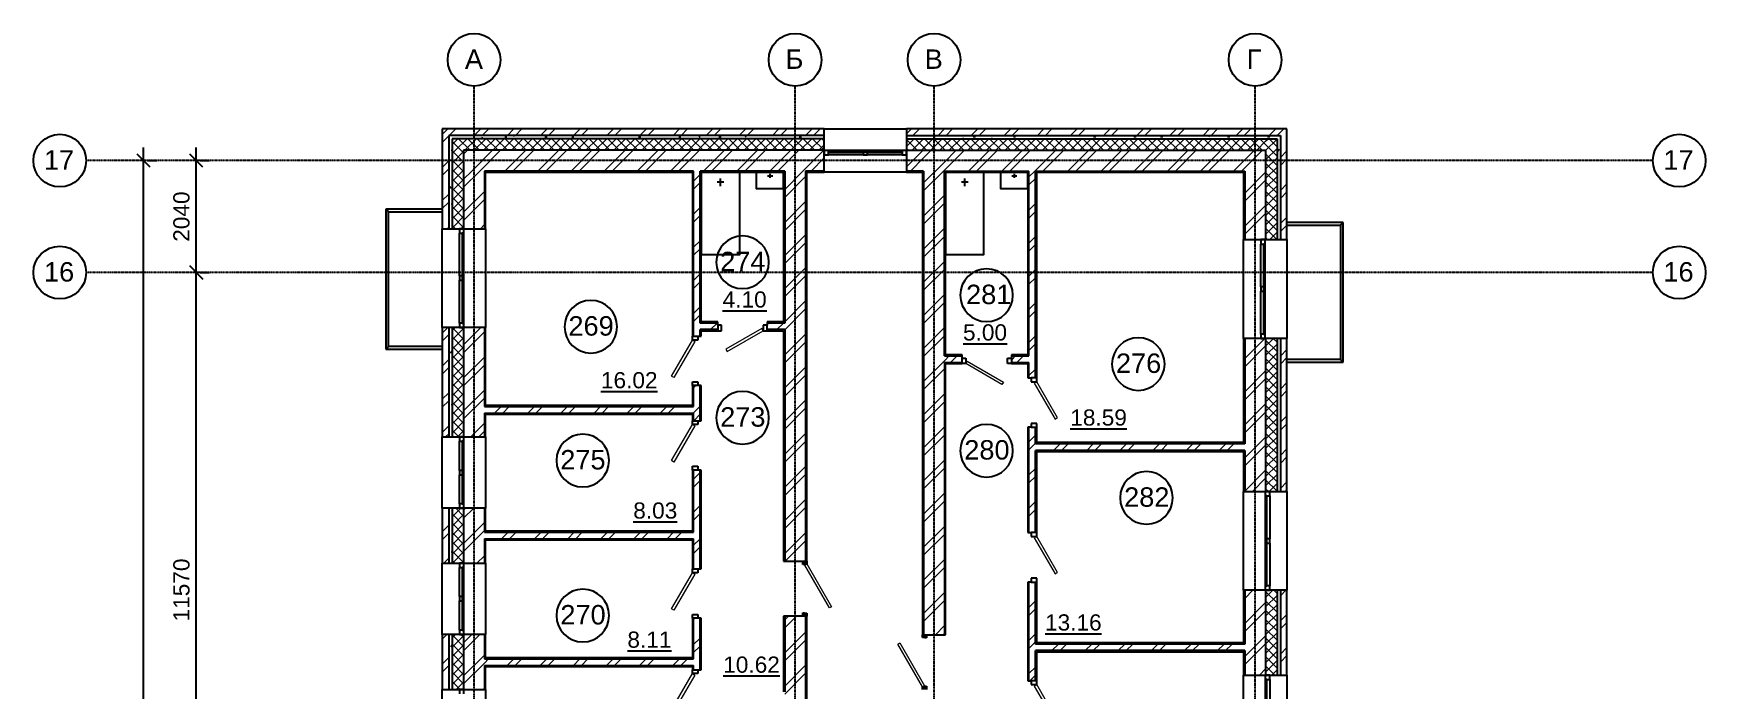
# Model space of a CAD drawing. Header units: millimetres. Extents: x -3463 to 813393, y -106315 to 159215.
# Drawn here: x 265026 to 295487, y 74998 to 86957 of the extents above; entities that cross this region are included whole.
import ezdxf

# ---------------------------------------------------------------- set-up
doc = ezdxf.new("R2010")
doc.units = ezdxf.units.MM
doc.linetypes.add('Линия сетки', pattern=[22.225, 12.7, -3.175, 3.175, -3.175])
doc.layers.add('AXIS_', color=252, linetype='Continuous')
doc.layers.add('PLANS_', color=252, linetype='Continuous')
doc.styles.add('arial', font='arial.ttf')
doc.styles.add('Arial_1', font='arial.ttf', dxfattribs={"height": 295.05988})

# ---------------------------------------------------------------- blocks, each defined once
blk = doc.blocks.new('_Oblique')
at = {"color": 0, "linetype": 'ByBlock', "lineweight": -2}
blk.add_line((-0.5, -0.5), (0.5, 0.5), dxfattribs=at)
blk = doc.blocks.new('A$C3b8b2b00')
at = {"layer": 'AXIS_', "linetype": 'Линия сетки'}
for p, q in [((-5210, -43892), (-5210, 40959)), ((640, -43892), (640, 40959)), ((3170, -43892), (3170, 40959)), ((9020, -43892), (9020, 40959)), ((16266, 39601), (-12276, 39601)), ((16266, 37561), (-12276, 37561))]:
    blk.add_line(p, q, dxfattribs=at)
at = {"layer": 'AXIS_'}
for p, q in [((-11229, -40579), (-11229, 39841)), ((-11158, 39601), (-10989, 39601)), ((-10269, 37321), (-10269, 39841)), ((-10198, 39601), (-10029, 39601)), ((-10269, 25751), (-10269, 37801)), ((-10198, 37561), (-10029, 37561)), ((-10198, 37561), (-10029, 37561))]:
    blk.add_line(p, q, dxfattribs=at)
for centre in [(-5210, 41439), (640, 41439), (3170, 41439), (9020, 41439), (-12756, 39601), (16746, 39601), (-12756, 37561), (16746, 37561)]:
    blk.add_circle(centre, 480, dxfattribs=at)
at = {"layer": 'PLANS_', "linetype": 'Continuous', "lineweight": 9}
for p, q in [((-5790, 40080), (-5689, 40181)), ((-5790, 39934), (-5670, 40054)), ((-5663, 40061), (-5543, 40181)), ((-5610, 39897), (-5506, 40001)), ((-5450, 39791), (-5610, 39951)), ((-5546, 39791), (-5336, 40001)), ((-5280, 39791), (-5490, 40001)), ((-5377, 39791), (-5167, 40001)), ((-5111, 39791), (-5321, 40001)), ((-5207, 39791), (-4997, 40001)), ((-5206, 40061), (-5086, 40181)), ((-4941, 39791), (-5151, 40001)), ((-5061, 40027), (-5076, 40001)), ((-5060, 40061), (-4940, 40181)), ((-5037, 39791), (-4827, 40001)), ((-4771, 39791), (-4981, 40001)), ((-4868, 39791), (-4658, 40001)), ((-4602, 39791), (-4812, 40001)), ((-4698, 39791), (-4488, 40001)), ((-4651, 40033), (-4610, 40033)), ((-4432, 39791), (-4642, 40001)), ((-4602, 40061), (-4482, 40181)), ((-4528, 39791), (-4318, 40001)), ((-4477, 40036), (-4492, 40061)), ((-4262, 39791), (-4472, 40001)), ((-4456, 40061), (-4336, 40181)), ((-4358, 39791), (-4148, 40001)), ((-4092, 39791), (-4302, 40001)), ((-4189, 39791), (-3979, 40001)), ((-3923, 39791), (-4133, 40001)), ((-4019, 39791), (-3809, 40001)), ((-3999, 40061), (-3879, 40181)), ((-3753, 39791), (-3963, 40001)), ((-3919, 40033), (-3879, 40033)), ((-3853, 40061), (-3733, 40181)), ((-3849, 39791), (-3639, 40001)), ((-3583, 39791), (-3793, 40001)), ((-3680, 39791), (-3470, 40001)), ((-3414, 39791), (-3624, 40001)), ((-3510, 39791), (-3300, 40001)), ((-3244, 39791), (-3454, 40001)), ((-3431, 40033), (-3391, 40033)), ((-3395, 40061), (-3275, 40181)), ((-3340, 39791), (-3130, 40001)), ((-3074, 39791), (-3284, 40001)), ((-3249, 40061), (-3129, 40181)), ((-3171, 39791), (-2961, 40001)), ((-2904, 39791), (-3114, 40001)), ((-3001, 39791), (-2791, 40001)), ((-2735, 39791), (-2945, 40001)), ((-2831, 39791), (-2621, 40001)), ((-2792, 40061), (-2672, 40181)), ((-2565, 39791), (-2775, 40001)), ((-2661, 39791), (-2451, 40001)), ((-2646, 40061), (-2526, 40181)), ((-2395, 39791), (-2605, 40001)), ((-2492, 39791), (-2282, 40001)), ((-2226, 39791), (-2436, 40001)), ((-2322, 39791), (-2112, 40001)), ((-2056, 39791), (-2266, 40001)), ((-2212, 40033), (-2172, 40033)), ((-2188, 40061), (-2068, 40181)), ((-2152, 39791), (-1942, 40001)), ((-1886, 39791), (-2096, 40001)), ((-2042, 40061), (-1922, 40181)), ((-1983, 39791), (-1773, 40001)), ((-1717, 39791), (-1927, 40001)), ((-1813, 39791), (-1603, 40001)), ((-1547, 39791), (-1757, 40001)), ((-1643, 39791), (-1433, 40001)), ((-1377, 39791), (-1587, 40001)), ((-1585, 40061), (-1465, 40181)), ((-1481, 40033), (-1440, 40033)), ((-1473, 39791), (-1263, 40001)), ((-1439, 40061), (-1319, 40181)), ((-1207, 39791), (-1417, 40001)), ((-1304, 39791), (-1094, 40001)), ((-1038, 39791), (-1248, 40001)), ((-1134, 39791), (-924, 40001)), ((-1090, 40020), (-1110, 40055)), ((-868, 39791), (-1078, 40001)), ((-982, 40061), (-862, 40181)), ((-964, 39791), (-754, 40001)), ((-698, 39791), (-908, 40001)), ((-835, 40061), (-715, 40181)), ((-795, 39791), (-585, 40001)), ((-749, 40033), (-709, 40033)), ((-529, 39791), (-739, 40001)), ((-625, 39791), (-415, 40001)), ((-359, 39791), (-569, 40001)), ((-455, 39791), (-245, 40001)), ((-189, 39791), (-399, 40001)), ((-378, 40061), (-258, 40181)), ((-286, 39791), (-76, 40001)), ((-255, 40061), (-272, 40031)), ((-232, 40061), (-112, 40181)), ((-19, 39791), (-229, 40001)), ((-116, 39791), (94, 40001)), ((150, 39791), (-60, 40001)), ((54, 39791), (264, 40001)), ((320, 39791), (110, 40001)), ((224, 39791), (434, 40001)), ((225, 40061), (345, 40181)), ((490, 39791), (280, 40001)), ((372, 40061), (492, 40181)), ((393, 39791), (603, 40001)), ((659, 39791), (449, 40001)), ((563, 39791), (773, 40001)), ((829, 39791), (619, 40001)), ((714, 40033), (754, 40033)), ((733, 39791), (943, 40001)), ((999, 39791), (789, 40001)), ((829, 40061), (949, 40181)), ((902, 39791), (1112, 40001)), ((1168, 39791), (958, 40001)), ((975, 40061), (1095, 40181)), ((1170, 39959), (1128, 40001)), ((2670, 40091), (2759, 40181)), ((2670, 39861), (2809, 40001)), ((2865, 39791), (2670, 39986)), ((2769, 39791), (2979, 40001)), ((2786, 40061), (2906, 40181)), ((3035, 39791), (2825, 40001)), ((2939, 39791), (3149, 40001)), ((3205, 39791), (2995, 40001)), ((3109, 39791), (3319, 40001)), ((3152, 40033), (3192, 40033)), ((3360, 39805), (3165, 40001)), ((3243, 40061), (3363, 40181)), ((3360, 39975), (3334, 40001)), ((3360, 39873), (3488, 40001)), ((3544, 39791), (3360, 39975)), ((3389, 40061), (3509, 40181)), ((3448, 39791), (3658, 40001)), ((3714, 39791), (3504, 40001)), ((3618, 39791), (3828, 40001)), ((3884, 39791), (3674, 40001)), ((3708, 40001), (3699, 40016)), ((3787, 39791), (3997, 40001)), ((4053, 39791), (3843, 40001)), ((3846, 40061), (3966, 40181)), ((3884, 40033), (3924, 40033)), ((3957, 39791), (4167, 40001)), ((3993, 40061), (4113, 40181)), ((4223, 39791), (4013, 40001)), ((4127, 39791), (4337, 40001)), ((4393, 39791), (4183, 40001)), ((4224, 40016), (4215, 40001)), ((4297, 39791), (4507, 40001)), ((4563, 39791), (4353, 40001)), ((4450, 40061), (4570, 40181)), ((4466, 39791), (4676, 40001)), ((4732, 39791), (4522, 40001)), ((4596, 40061), (4716, 40181)), ((4615, 40033), (4656, 40033)), ((4636, 39791), (4846, 40001)), ((4902, 39791), (4692, 40001)), ((4806, 39791), (5016, 40001)), ((5072, 39791), (4862, 40001)), ((4975, 39791), (5185, 40001)), ((5241, 39791), (5031, 40001)), ((5053, 40061), (5173, 40181)), ((5145, 39791), (5355, 40001)), ((5199, 40061), (5319, 40181)), ((5411, 39791), (5201, 40001)), ((5315, 39791), (5525, 40001)), ((5581, 39791), (5371, 40001)), ((5484, 39791), (5694, 40001)), ((5750, 39791), (5540, 40001)), ((5654, 39791), (5864, 40001)), ((5657, 40061), (5777, 40181)), ((5920, 39791), (5710, 40001)), ((5803, 40061), (5923, 40181)), ((5824, 39791), (6034, 40001)), ((6090, 39791), (5880, 40001)), ((5994, 39791), (6204, 40001)), ((6260, 39791), (6050, 40001)), ((6078, 40033), (6119, 40033)), ((6163, 39791), (6373, 40001)), ((6429, 39791), (6219, 40001)), ((6260, 40061), (6380, 40181)), ((6333, 39791), (6543, 40001)), ((6599, 39791), (6389, 40001)), ((6406, 40061), (6526, 40181)), ((6503, 39791), (6713, 40001)), ((6769, 39791), (6559, 40001)), ((6672, 39791), (6882, 40001)), ((6938, 39791), (6728, 40001)), ((6810, 40033), (6850, 40033)), ((6842, 39791), (7052, 40001)), ((6864, 40061), (6984, 40181)), ((7108, 39791), (6898, 40001)), ((7010, 40061), (7130, 40181)), ((7012, 39791), (7222, 40001)), ((7278, 39791), (7068, 40001)), ((7182, 39791), (7392, 40001)), ((7448, 39791), (7238, 40001)), ((7298, 40033), (7338, 40033)), ((7351, 39791), (7561, 40001)), ((7617, 39791), (7407, 40001)), ((7467, 40061), (7587, 40181)), ((7521, 39791), (7731, 40001)), ((7787, 39791), (7577, 40001)), ((7613, 40061), (7733, 40181)), ((7691, 39791), (7901, 40001)), ((7957, 39791), (7747, 40001)), ((7860, 39791), (8070, 40001)), ((8126, 39791), (7916, 40001)), ((8030, 39791), (8240, 40001)), ((8071, 40061), (8191, 40181)), ((8296, 39791), (8086, 40001)), ((8195, 40032), (8178, 40061)), ((8200, 39791), (8410, 40001)), ((8217, 40061), (8337, 40181)), ((8466, 39791), (8256, 40001)), ((8369, 39791), (8579, 40001)), ((8635, 39791), (8425, 40001)), ((8473, 40061), (8469, 40053)), ((8517, 40033), (8557, 40033)), ((8539, 39791), (8749, 40001)), ((8805, 39791), (8595, 40001)), ((8674, 40061), (8794, 40181)), ((8709, 39791), (8919, 40001)), ((8975, 39791), (8765, 40001)), ((8820, 40061), (8940, 40181)), ((8879, 39791), (9089, 40001)), ((9145, 39791), (8935, 40001)), ((9033, 40055), (9013, 40020)), ((9048, 39791), (9210, 39953)), ((9210, 39895), (9104, 40001)), ((9210, 39953), (9258, 40001)), ((9210, 39783), (9420, 39993)), ((9248, 40033), (9288, 40033)), ((9420, 39855), (9274, 40001)), ((9278, 40061), (9398, 40181)), ((9424, 40061), (9480, 40117)), ((9480, 40117), (9544, 40181)), ((-5626, 39789), (-5610, 39789)), ((-5610, 39727), (-5546, 39791)), ((-5400, 39571), (-5610, 39781)), ((-5610, 39558), (-5400, 39768)), ((-5400, 39401), (-5610, 39611)), ((-5400, 39741), (-5450, 39791)), ((-5400, 39720), (-5330, 39791)), ((-5252, 39411), (-4872, 39791)), ((-5106, 39411), (-4726, 39791)), ((-4649, 39411), (-4269, 39791)), ((-4503, 39411), (-4123, 39791)), ((-4045, 39411), (-3665, 39791)), ((-3899, 39411), (-3519, 39791)), ((-3442, 39411), (-3062, 39791)), ((-3296, 39411), (-2916, 39791)), ((-2838, 39411), (-2458, 39791)), ((-2692, 39411), (-2312, 39791)), ((-2235, 39411), (-1855, 39791)), ((-2089, 39411), (-1709, 39791)), ((-1632, 39411), (-1252, 39791)), ((-1485, 39411), (-1105, 39791)), ((-1028, 39411), (-648, 39791)), ((-882, 39411), (-502, 39791)), ((-425, 39411), (-45, 39791)), ((-278, 39411), (102, 39791)), ((179, 39411), (559, 39791)), ((325, 39411), (705, 39791)), ((782, 39411), (1162, 39791)), ((929, 39411), (1170, 39652)), ((1072, 39791), (1170, 39889)), ((2696, 39791), (2670, 39817)), ((2670, 39488), (2973, 39791)), ((2739, 39411), (2980, 39652)), ((2980, 39652), (3119, 39791)), ((3278, 39791), (3360, 39873)), ((3375, 39791), (3360, 39805)), ((3360, 39575), (3576, 39791)), ((3360, 39428), (3723, 39791)), ((3800, 39411), (4180, 39791)), ((3946, 39411), (4326, 39791)), ((4403, 39411), (4783, 39791)), ((4549, 39411), (4929, 39791)), ((5007, 39411), (5387, 39791)), ((5153, 39411), (5533, 39791)), ((5610, 39411), (5990, 39791)), ((5756, 39411), (6136, 39791)), ((6214, 39411), (6594, 39791)), ((6360, 39411), (6740, 39791)), ((6817, 39411), (7197, 39791)), ((6963, 39411), (7343, 39791)), ((7421, 39411), (7801, 39791)), ((7567, 39411), (7947, 39791)), ((8024, 39411), (8404, 39791)), ((8170, 39411), (8550, 39791)), ((8628, 39411), (8830, 39613)), ((8830, 39613), (9008, 39791)), ((8830, 39467), (9154, 39791)), ((9420, 39685), (9210, 39895)), ((9210, 39613), (9420, 39823)), ((9420, 39515), (9210, 39725)), ((9210, 39443), (9420, 39653)), ((9455, 39811), (9435, 39776)), ((9480, 39660), (9600, 39780)), ((9480, 39514), (9600, 39634)), ((-5790, 39477), (-5670, 39597)), ((-5790, 39330), (-5670, 39450)), ((-5610, 39388), (-5400, 39598)), ((-5400, 39232), (-5610, 39442)), ((-5610, 39218), (-5400, 39428)), ((-5400, 39263), (-5252, 39411)), ((-5400, 39117), (-5106, 39411)), ((-4112, 39402), (-4117, 39411)), ((-1210, 39229), (-1090, 39349)), ((-726, 39391), (-738, 39411)), ((-630, 39411), (-638, 39398)), ((450, 39078), (782, 39411)), ((450, 38932), (830, 39312)), ((2980, 39195), (3360, 39575)), ((2980, 39048), (3360, 39428)), ((4900, 39304), (5007, 39411)), ((5280, 39406), (5271, 39391)), ((8561, 39398), (8554, 39411)), ((8661, 39411), (8650, 39391)), ((8774, 39411), (8830, 39467)), ((8830, 39010), (9210, 39390)), ((9420, 39346), (9210, 39556)), ((9210, 39274), (9420, 39484)), ((9420, 39176), (9210, 39386)), ((9210, 39104), (9420, 39314)), ((-5790, 38873), (-5670, 38993)), ((-5623, 39093), (-5643, 39128)), ((-5400, 39062), (-5610, 39272)), ((-5610, 39048), (-5400, 39258)), ((-5400, 38892), (-5610, 39102)), ((-5610, 38879), (-5400, 39089)), ((-5400, 38660), (-5020, 39040)), ((-1210, 39083), (-1090, 39203)), ((4900, 39158), (5020, 39278)), ((8830, 38864), (9210, 39244)), ((9420, 39006), (9210, 39216)), ((9210, 38934), (9420, 39144)), ((9420, 38837), (9210, 39047)), ((9423, 39267), (9420, 39262)), ((9480, 39056), (9600, 39176)), ((9480, 38910), (9600, 39030)), ((-5790, 38727), (-5670, 38847)), ((-5626, 38814), (-5610, 38814)), ((-5400, 38723), (-5610, 38933)), ((-5610, 38709), (-5400, 38919)), ((-5400, 38553), (-5610, 38763)), ((-5610, 38539), (-5400, 38749)), ((-5400, 38513), (-5020, 38893)), ((-1210, 38625), (-1090, 38745)), ((450, 38475), (830, 38855)), ((450, 38329), (830, 38709)), ((2980, 38591), (3360, 38971)), ((2980, 38445), (3360, 38825)), ((4900, 38701), (5020, 38821)), ((8830, 38728), (8826, 38720)), ((8830, 38406), (9210, 38786)), ((9210, 38765), (9420, 38975)), ((9420, 38667), (9210, 38877)), ((9210, 38595), (9420, 38805)), ((9420, 38497), (9210, 38707)), ((-5699, 38361), (-5670, 38390)), ((-5400, 38383), (-5610, 38593)), ((-5610, 38370), (-5400, 38580)), ((-5547, 38361), (-5610, 38423)), ((-5449, 38361), (-5400, 38410)), ((-5095, 38361), (-5020, 38436)), ((-1210, 38479), (-1090, 38599)), ((4900, 38554), (5020, 38674)), ((8830, 38444), (8817, 38466)), ((8830, 38260), (9210, 38640)), ((9210, 38425), (9420, 38635)), ((9420, 38328), (9210, 38538)), ((9210, 38256), (9420, 38466)), ((9480, 38453), (9600, 38573)), ((9480, 38307), (9600, 38427)), ((-1210, 38022), (-1090, 38142)), ((450, 37871), (830, 38251)), ((450, 37725), (830, 38105)), ((2980, 37988), (3360, 38368)), ((2980, 37841), (3360, 38221)), ((4900, 38097), (5020, 38217)), ((9188, 38161), (9210, 38183)), ((9417, 38161), (9210, 38368)), ((9247, 38161), (9210, 38198)), ((9285, 38161), (9420, 38296)), ((-1210, 37876), (-1090, 37996)), ((4900, 37951), (5020, 38071)), ((-1210, 37418), (-1090, 37538)), ((450, 37268), (830, 37648)), ((450, 37122), (830, 37502)), ((2980, 37384), (3360, 37764)), ((2980, 37238), (3360, 37618)), ((4900, 37494), (5020, 37614)), ((-1210, 37272), (-1090, 37392)), ((4900, 37347), (5020, 37467)), ((-1210, 36815), (-1090, 36935)), ((450, 36665), (830, 37045)), ((450, 36518), (830, 36898)), ((2980, 36781), (3360, 37161)), ((2980, 36634), (3360, 37014)), ((4900, 36890), (5020, 37010)), ((4900, 36744), (5020, 36864)), ((-5790, 36459), (-5688, 36561)), ((-5610, 36503), (-5552, 36561)), ((-5400, 36347), (-5610, 36557)), ((-5400, 36516), (-5444, 36561)), ((-5400, 36246), (-5085, 36561)), ((-1210, 36669), (-1090, 36789)), ((-901, 36521), (-781, 36641)), ((306, 36521), (426, 36641)), ((2980, 36177), (3360, 36557)), ((-5790, 36313), (-5670, 36433)), ((-5610, 36333), (-5400, 36543)), ((-5400, 36177), (-5610, 36387)), ((-5610, 36163), (-5400, 36373)), ((-5400, 36100), (-5020, 36480)), ((450, 36061), (830, 36441)), ((450, 35915), (830, 36295)), ((2980, 36031), (3360, 36411)), ((4900, 36287), (5020, 36407)), ((4900, 36140), (5020, 36260)), ((8830, 35992), (9198, 36361)), ((9210, 36219), (9352, 36361)), ((9420, 36121), (9210, 36331)), ((9210, 36049), (9420, 36259)), ((9420, 36291), (9350, 36361)), ((-5790, 35856), (-5670, 35976)), ((-5623, 36128), (-5643, 36093)), ((-5626, 36131), (-5610, 36131)), ((-5400, 36007), (-5610, 36217)), ((-5610, 35994), (-5400, 36204)), ((-5400, 35838), (-5610, 36048)), ((-5610, 35824), (-5400, 36034)), ((-5400, 35642), (-5020, 36022)), ((2980, 35574), (3360, 35954)), ((3360, 35954), (3447, 36041)), ((3473, 35921), (3593, 36041)), ((4580, 35967), (4654, 36041)), ((4680, 35921), (4800, 36041)), ((8830, 35846), (9210, 36226)), ((9420, 35952), (9210, 36162)), ((9210, 35880), (9420, 36090)), ((9420, 35782), (9210, 35992)), ((9423, 35954), (9420, 35959)), ((9480, 36039), (9600, 36159)), ((9480, 35893), (9600, 36013)), ((-5790, 35710), (-5670, 35830)), ((-5400, 35668), (-5610, 35878)), ((-5610, 35654), (-5400, 35864)), ((-5400, 35498), (-5610, 35708)), ((-5610, 35485), (-5400, 35695)), ((-5400, 35496), (-5020, 35876)), ((450, 35458), (830, 35838)), ((450, 35311), (830, 35691)), ((2980, 35427), (3360, 35807)), ((4900, 35683), (5020, 35803)), ((5004, 35641), (5020, 35657)), ((8830, 35389), (9210, 35769)), ((9210, 35710), (9420, 35920)), ((9420, 35612), (9210, 35822)), ((9210, 35540), (9420, 35750)), ((9420, 35443), (9210, 35653)), ((-5790, 35252), (-5670, 35372)), ((-5400, 35328), (-5610, 35538)), ((-5610, 35315), (-5400, 35525)), ((-5400, 35159), (-5610, 35369)), ((-5610, 35145), (-5400, 35355)), ((-5400, 35039), (-5020, 35419)), ((-1210, 35462), (-1171, 35501)), ((2980, 34970), (3360, 35350)), ((8830, 35243), (9210, 35623)), ((9210, 35371), (9420, 35581)), ((9420, 35273), (9210, 35483)), ((9210, 35201), (9420, 35411)), ((9480, 35436), (9600, 35556)), ((9480, 35289), (9600, 35409)), ((-5790, 35106), (-5670, 35226)), ((-5626, 35156), (-5610, 35156)), ((-5400, 34989), (-5610, 35199)), ((-5610, 34975), (-5400, 35185)), ((-5400, 34893), (-5020, 35273)), ((-4835, 35001), (-4715, 35121)), ((-4688, 35001), (-4568, 35121)), ((-4231, 35001), (-4111, 35121)), ((-4085, 35001), (-3965, 35121)), ((-3628, 35001), (-3508, 35121)), ((-3481, 35001), (-3361, 35121)), ((-3024, 35001), (-2904, 35121)), ((-2878, 35001), (-2758, 35121)), ((-2421, 35001), (-2301, 35121)), ((-2274, 35001), (-2154, 35121)), ((-1817, 35001), (-1697, 35121)), ((-1671, 35001), (-1551, 35121)), ((-1210, 35005), (-1090, 35125)), ((450, 34854), (830, 35234)), ((450, 34708), (830, 35088)), ((2980, 34824), (3360, 35204)), ((8830, 34786), (9210, 35166)), ((9420, 35103), (9210, 35313)), ((9210, 35031), (9420, 35241)), ((9420, 34933), (9210, 35143)), ((9210, 34861), (9420, 35071)), ((-5790, 34649), (-5670, 34769)), ((-5400, 34819), (-5610, 35029)), ((-5610, 34806), (-5400, 35016)), ((-5400, 34650), (-5610, 34860)), ((-5610, 34636), (-5400, 34846)), ((-5270, 34566), (-5020, 34815)), ((-1214, 35001), (-1210, 35005)), ((-1207, 34861), (-1090, 34978)), ((2980, 34367), (3360, 34747)), ((8830, 34639), (9210, 35019)), ((9420, 34764), (9210, 34974)), ((9210, 34692), (9420, 34902)), ((9420, 34594), (9210, 34804)), ((9210, 34522), (9420, 34732)), ((9480, 34832), (9600, 34952)), ((9480, 34686), (9600, 34806)), ((-5727, 34566), (-5670, 34623)), ((-5486, 34566), (-5610, 34690)), ((-5511, 34566), (-5400, 34676)), ((-5123, 34566), (-5020, 34669)), ((450, 34251), (830, 34631)), ((450, 34104), (830, 34484)), ((2980, 34220), (3360, 34600)), ((4900, 34476), (5020, 34596)), ((4900, 34330), (5020, 34450)), ((5348, 34321), (5468, 34441)), ((5494, 34321), (5614, 34441)), ((5951, 34321), (6071, 34441)), ((6098, 34321), (6218, 34441)), ((6555, 34321), (6675, 34441)), ((6701, 34321), (6821, 34441)), ((7158, 34321), (7278, 34441)), ((7305, 34321), (7425, 34441)), ((7762, 34321), (7882, 34441)), ((7908, 34321), (8028, 34441)), ((8365, 34321), (8485, 34441)), ((8512, 34321), (8632, 34441)), ((8830, 34182), (9210, 34562)), ((9420, 34424), (9210, 34634)), ((9210, 34352), (9420, 34562)), ((9420, 34255), (9210, 34465)), ((2980, 33763), (3360, 34143)), ((8830, 34036), (9210, 34416)), ((9210, 34183), (9420, 34393)), ((9420, 34085), (9210, 34295)), ((9210, 34013), (9420, 34223)), ((9420, 33915), (9210, 34125)), ((9480, 34229), (9600, 34349)), ((9480, 34082), (9600, 34202)), ((-1210, 33798), (-1090, 33918)), ((450, 33647), (830, 34027)), ((450, 33501), (830, 33881)), ((2980, 33617), (3360, 33997)), ((4900, 33873), (5020, 33993)), ((4900, 33727), (5020, 33847)), ((8830, 33579), (9210, 33959)), ((9210, 33843), (9420, 34053)), ((9420, 33745), (9210, 33955)), ((9210, 33673), (9420, 33883)), ((9429, 33913), (9420, 33898)), ((-1210, 33651), (-1090, 33771)), ((2980, 33160), (3360, 33540)), ((8969, 33571), (9210, 33812)), ((9420, 33576), (9210, 33786)), ((9255, 33571), (9210, 33616)), ((9277, 33571), (9420, 33714)), ((9480, 33625), (9600, 33745)), ((9572, 33571), (9600, 33599)), ((-5610, 33219), (-5616, 33230)), ((-5610, 33109), (-5453, 33266)), ((-5400, 33122), (-5544, 33266)), ((-5400, 33228), (-5363, 33266)), ((-5400, 33082), (-5216, 33266)), ((-1210, 33194), (-1090, 33314)), ((450, 33044), (830, 33424)), ((450, 32897), (830, 33277)), ((2980, 33014), (3360, 33394)), ((4900, 33269), (5020, 33389)), ((4900, 33123), (5020, 33243)), ((-5790, 32838), (-5670, 32958)), ((-5400, 32953), (-5610, 33163)), ((-5610, 32939), (-5400, 33149)), ((-5400, 32783), (-5610, 32993)), ((-5610, 32769), (-5400, 32979)), ((-5400, 32625), (-5020, 33005)), ((-1210, 33048), (-1090, 33168)), ((2980, 32556), (3360, 32936)), ((-5790, 32692), (-5670, 32812)), ((-5400, 32613), (-5610, 32823)), ((-5610, 32600), (-5400, 32810)), ((-5400, 32443), (-5610, 32653)), ((-5610, 32430), (-5400, 32640)), ((-5400, 32479), (-5020, 32859)), ((-4711, 32711), (-4591, 32831)), ((-4564, 32711), (-4444, 32831)), ((-4107, 32711), (-3987, 32831)), ((-3961, 32711), (-3841, 32831)), ((-3504, 32711), (-3384, 32831)), ((-3357, 32711), (-3237, 32831)), ((-2900, 32711), (-2780, 32831)), ((-2754, 32711), (-2634, 32831)), ((-2297, 32711), (-2177, 32831)), ((-2151, 32711), (-2031, 32831)), ((-1693, 32711), (-1573, 32831)), ((-1547, 32711), (-1427, 32831)), ((-1210, 32591), (-1090, 32711)), ((450, 32440), (830, 32820)), ((457, 32301), (830, 32674)), ((2980, 32410), (3360, 32790)), ((-5759, 32266), (-5670, 32355)), ((-5626, 32474), (-5610, 32474)), ((-5400, 32274), (-5610, 32484)), ((-5562, 32266), (-5610, 32314)), ((-5604, 32266), (-5400, 32470)), ((-5435, 32266), (-5400, 32300)), ((-5156, 32266), (-5020, 32401)), ((-1210, 32444), (-1090, 32564)), ((2980, 31953), (3360, 32333)), ((2980, 31807), (3360, 32187)), ((2980, 31349), (3360, 31729)), ((4900, 31916), (4905, 31921)), ((8830, 31768), (8833, 31771)), ((8830, 31622), (8979, 31771)), ((9210, 31637), (9344, 31771)), ((9420, 31539), (9210, 31749)), ((9420, 31709), (9358, 31771)), ((9480, 31668), (9582, 31771)), ((2980, 31203), (3360, 31583)), ((4900, 31459), (5020, 31579)), ((4900, 31313), (5020, 31433)), ((8830, 31165), (9210, 31545)), ((8830, 31018), (9210, 31398)), ((9210, 31467), (9420, 31677)), ((9420, 31370), (9210, 31580)), ((9210, 31298), (9420, 31508)), ((9420, 31200), (9210, 31410)), ((-1210, 31237), (-1187, 31261)), ((450, 31233), (518, 31301)), ((450, 31087), (664, 31301)), ((3195, 30961), (3360, 31126)), ((9210, 31128), (9420, 31338)), ((9420, 31030), (9210, 31240)), ((9210, 30958), (9420, 31168)), ((9480, 31211), (9600, 31331)), ((9480, 31065), (9600, 31185)), ((-5790, 30882), (-5706, 30966)), ((-5617, 30774), (-5637, 30740)), ((-5626, 30767), (-5610, 30767)), ((-5610, 30903), (-5547, 30966)), ((-5400, 30746), (-5610, 30956)), ((-5610, 30733), (-5400, 30943)), ((-5400, 30577), (-5610, 30787)), ((-5610, 30563), (-5400, 30773)), ((-5400, 30916), (-5450, 30966)), ((-5400, 30815), (-5249, 30966)), ((-5400, 30668), (-5102, 30966)), ((-1210, 30780), (-1090, 30900)), ((450, 30630), (830, 31010)), ((450, 30484), (830, 30864)), ((3341, 30961), (3360, 30980)), ((4900, 30856), (5020, 30976)), ((4900, 30709), (5020, 30829)), ((5319, 30671), (5439, 30791)), ((5465, 30671), (5585, 30791)), ((5922, 30671), (6042, 30791)), ((6069, 30671), (6189, 30791)), ((6526, 30671), (6646, 30791)), ((6672, 30671), (6792, 30791)), ((7129, 30671), (7249, 30791)), ((7275, 30671), (7395, 30791)), ((7733, 30671), (7853, 30791)), ((7879, 30671), (7999, 30791)), ((8336, 30671), (8456, 30791)), ((8482, 30671), (8602, 30791)), ((8830, 30561), (9210, 30941)), ((8830, 30415), (9210, 30795)), ((9420, 30860), (9210, 31070)), ((9210, 30788), (9420, 30998)), ((9420, 30691), (9210, 30901)), ((9210, 30619), (9420, 30829)), ((-5790, 30425), (-5670, 30545)), ((-5400, 30407), (-5610, 30617)), ((-5610, 30393), (-5400, 30603)), ((-5400, 30211), (-5020, 30591)), ((-5011, 30718), (-5020, 30734)), ((-5020, 30445), (-4944, 30521)), ((-4607, 30401), (-4487, 30521)), ((-4461, 30401), (-4341, 30521)), ((-4003, 30401), (-3883, 30521)), ((-3857, 30401), (-3737, 30521)), ((-3400, 30401), (-3280, 30521)), ((-3254, 30401), (-3134, 30521)), ((-2796, 30401), (-2676, 30521)), ((-2650, 30401), (-2530, 30521)), ((-2193, 30401), (-2073, 30521)), ((-2047, 30401), (-1927, 30521)), ((-1589, 30401), (-1469, 30521)), ((-1443, 30401), (-1323, 30521)), ((-1210, 30634), (-1090, 30754)), ((9420, 30521), (9210, 30731)), ((9210, 30449), (9420, 30659)), ((9420, 30351), (9210, 30561)), ((9210, 30279), (9420, 30489)), ((9480, 30608), (9600, 30728)), ((9480, 30461), (9600, 30581)), ((-5790, 30278), (-5670, 30398)), ((-5400, 30237), (-5610, 30447)), ((-5610, 30224), (-5400, 30434)), ((-5400, 30068), (-5610, 30278)), ((-5610, 30054), (-5400, 30264)), ((-5400, 30065), (-5020, 30445)), ((450, 30026), (830, 30406)), ((450, 29880), (830, 30260)), ((4900, 30252), (5020, 30372)), ((4915, 30121), (5020, 30226)), ((9098, 30226), (9210, 30338)), ((9376, 30226), (9210, 30392)), ((9326, 30226), (9420, 30320)), ((-5463, 29961), (-5610, 30108)), ((-5533, 29961), (-5400, 30094)), ((-5047, 29961), (-5020, 29988))]:
    blk.add_line(p, q, dxfattribs=at)
at = {"layer": 'PLANS_', "lineweight": 25}
for p, q in [((1170, 40181), (-5790, 40181)), ((-5790, 40181), (-5790, 38361)), ((1170, 39391), (1170, 40181)), ((2670, 40181), (2670, 39391)), ((9600, 40181), (2670, 40181)), ((9600, 38161), (9600, 40181)), ((-5000, 39391), (-1230, 39391)), ((-5000, 38361), (-5000, 39391)), ((-1230, 39391), (-1230, 36401)), ((-1070, 39391), (430, 39391)), ((-1070, 36661), (-1070, 39391)), ((430, 39391), (430, 36661)), ((850, 32301), (850, 39391)), ((850, 39391), (1170, 39391)), ((2670, 39391), (2960, 39391)), ((2960, 39391), (2960, 30961)), ((3380, 36061), (3380, 39391)), ((3380, 39391), (4880, 39391)), ((4880, 39391), (4880, 36061)), ((5040, 39391), (8810, 39391)), ((5040, 35641), (5040, 39391)), ((8810, 39391), (8810, 38161)), ((-5790, 38361), (-5000, 38361)), ((8810, 38161), (9600, 38161)), ((-5000, 36561), (-5790, 36561)), ((-5790, 36561), (-5790, 34566)), ((-5000, 35141), (-5000, 36561)), ((-770, 36661), (-1070, 36661)), ((-770, 36601), (-770, 36661)), ((430, 36661), (130, 36661)), ((130, 36661), (130, 36601)), ((-1130, 36401), (-1070, 36401)), ((-1070, 36401), (-1070, 36501)), ((-1070, 36501), (-770, 36501)), ((130, 36501), (430, 36501)), ((430, 36501), (430, 32301)), ((9600, 36361), (8810, 36361)), ((8810, 36361), (8810, 34461)), ((9600, 33571), (9600, 36361)), ((3680, 36061), (3380, 36061)), ((3680, 36001), (3680, 36061)), ((4880, 36061), (4580, 36061)), ((4580, 36061), (4580, 36001)), ((3380, 30961), (3380, 35901)), ((3380, 35901), (3680, 35901)), ((4580, 35901), (4880, 35901)), ((4880, 35901), (4880, 35641)), ((4880, 35641), (4940, 35641)), ((-1230, 35501), (-1230, 35141)), ((-1070, 35501), (-1130, 35501)), ((-1070, 34861), (-1070, 35501)), ((-1230, 35141), (-5000, 35141)), ((-5000, 34981), (-1230, 34981)), ((-5000, 34566), (-5000, 34981)), ((-1230, 34981), (-1230, 34861)), ((-1130, 34861), (-1070, 34861)), ((4880, 34741), (4880, 32821)), ((4940, 34741), (4880, 34741)), ((5040, 34461), (5040, 34741)), ((-5790, 34566), (-5000, 34566)), ((8810, 34461), (5040, 34461)), ((5040, 32821), (5040, 34301)), ((5040, 34301), (8810, 34301)), ((8810, 34301), (8810, 33571)), ((-1230, 33961), (-1230, 32851)), ((-1070, 33961), (-1130, 33961)), ((-1070, 32161), (-1070, 33961)), ((8810, 33571), (9600, 33571)), ((-5000, 33266), (-5790, 33266)), ((-5790, 33266), (-5790, 32266)), ((-5000, 32851), (-5000, 33266)), ((-1230, 32851), (-5000, 32851)), ((-5000, 32691), (-1230, 32691)), ((-5000, 32266), (-5000, 32691)), ((-1230, 32691), (-1230, 32161)), ((4880, 32821), (4940, 32821)), ((430, 32301), (780, 32301)), ((-5790, 32266), (-5000, 32266)), ((-1130, 32161), (-1070, 32161)), ((4880, 31921), (4880, 30121)), ((4940, 31921), (4880, 31921)), ((5040, 30811), (5040, 31921)), ((9600, 31771), (8810, 31771)), ((8810, 31771), (8810, 30811)), ((9600, 30226), (9600, 31771)), ((-1230, 31261), (-1230, 30541)), ((-1070, 31261), (-1130, 31261)), ((-1070, 30321), (-1070, 31261)), ((780, 31301), (430, 31301)), ((430, 31301), (430, 29921)), ((850, 21891), (850, 31301)), ((-5000, 30966), (-5790, 30966)), ((-5790, 30966), (-5790, 29961)), ((-5000, 30541), (-5000, 30966)), ((3030, 30961), (3380, 30961)), ((8810, 30811), (5040, 30811)), ((-1230, 30541), (-5000, 30541)), ((5040, 30121), (5040, 30651)), ((5040, 30651), (8810, 30651)), ((8810, 30651), (8810, 30226)), ((-5000, 30381), (-1230, 30381)), ((-5000, 29961), (-5000, 30381)), ((-1230, 30381), (-1230, 30321)), ((-1130, 30321), (-1070, 30321)), ((8810, 30226), (9600, 30226)), ((-5790, 29961), (-5000, 29961)), ((4880, 30121), (4940, 30121))]:
    blk.add_line(p, q, dxfattribs=at)
at = {"layer": 'PLANS_'}
for p, q in [((1170, 40061), (-5670, 40061)), ((-5670, 40061), (-5670, 38361)), ((1170, 40001), (-5610, 40001)), ((-5610, 40001), (-5610, 38361)), ((1170, 40181), (2670, 40181)), ((2670, 40061), (9480, 40061)), ((2670, 40001), (9420, 40001)), ((9420, 40001), (9420, 38161)), ((9480, 40061), (9480, 38161)), ((1170, 39791), (-5400, 39791)), ((-5400, 39791), (-5400, 38361)), ((1250, 39786), (1170, 39786)), ((1170, 39786), (1170, 39706)), ((1170, 39706), (1250, 39706)), ((2590, 39786), (1250, 39786)), ((1250, 39786), (1250, 39756)), ((1250, 39706), (1250, 39786)), ((1250, 39756), (2590, 39756)), ((1880, 39706), (1250, 39706)), ((1960, 39786), (1880, 39786)), ((1880, 39786), (1880, 39706)), ((1880, 39706), (1960, 39706)), ((1960, 39706), (1960, 39786)), ((2590, 39706), (1960, 39706)), ((2590, 39756), (2590, 39786)), ((2670, 39786), (2590, 39786)), ((2590, 39786), (2590, 39706)), ((2590, 39706), (2670, 39706)), ((2670, 39791), (9210, 39791)), ((2670, 39706), (2670, 39786)), ((9210, 39791), (9210, 38161)), ((-1210, 39411), (-5020, 39411)), ((-5020, 39411), (-5020, 38361)), ((-1210, 39391), (-1230, 39391)), ((-1210, 36401), (-1210, 39411)), ((450, 39411), (-1090, 39411)), ((-1090, 36641), (-1090, 39411)), ((-1070, 39391), (-1090, 39391)), ((450, 39391), (430, 39391)), ((450, 39411), (450, 36641)), ((830, 39411), (830, 32301)), ((1170, 39411), (830, 39411)), ((850, 39391), (830, 39391)), ((2670, 39391), (1170, 39391)), ((2980, 39411), (2670, 39411)), ((2960, 39391), (2980, 39391)), ((2980, 39411), (2980, 30961)), ((3360, 36041), (3360, 39411)), ((3360, 39411), (4900, 39411)), ((3360, 39391), (3380, 39391)), ((4900, 39391), (4880, 39391)), ((4900, 36041), (4900, 39411)), ((5020, 39411), (8830, 39411)), ((5020, 35641), (5020, 39411)), ((5040, 39391), (5020, 39391)), ((8830, 39411), (8830, 38161)), ((-5790, 38716), (-6815, 38716)), ((-6815, 38716), (-6815, 36166)), ((-6765, 38666), (-5790, 38666)), ((-6765, 36216), (-6765, 38666)), ((10625, 38476), (9600, 38476)), ((9600, 38426), (10575, 38426)), ((10575, 38426), (10575, 35976)), ((10625, 35926), (10625, 38476)), ((-5790, 36561), (-5790, 38361)), ((-5395, 38361), (-5475, 38361)), ((-5475, 38361), (-5475, 38281)), ((-5475, 38281), (-5395, 38281)), ((-5475, 37501), (-5475, 38281)), ((-5395, 38281), (-5425, 38281)), ((-5425, 38281), (-5425, 36641)), ((-5395, 38281), (-5395, 38361)), ((-5395, 36641), (-5395, 38281)), ((-5000, 38361), (-5000, 36561)), ((8810, 36361), (8810, 38161)), ((9205, 38161), (9125, 38161)), ((9125, 38161), (9125, 38081)), ((9125, 38081), (9205, 38081)), ((9125, 37301), (9125, 38081)), ((9205, 38081), (9175, 38081)), ((9175, 38081), (9175, 36441)), ((9205, 38081), (9205, 38161)), ((9205, 36441), (9205, 38081)), ((9600, 38161), (9600, 36361)), ((-5395, 37501), (-5475, 37501)), ((-5475, 37501), (-5475, 37421)), ((-5395, 37421), (-5395, 37501)), ((-5475, 37421), (-5395, 37421)), ((-5475, 36641), (-5475, 37421)), ((9205, 37301), (9125, 37301)), ((9125, 37301), (9125, 37221)), ((9125, 37221), (9205, 37221)), ((9125, 36441), (9125, 37221)), ((9205, 37221), (9205, 37301)), ((-5670, 36561), (-5670, 34566)), ((-5610, 36561), (-5610, 34566)), ((-5395, 36641), (-5475, 36641)), ((-5475, 36641), (-5475, 36561)), ((-5475, 36561), (-5395, 36561)), ((-5425, 36641), (-5395, 36641)), ((-5400, 36561), (-5400, 34566)), ((-5395, 36561), (-5395, 36641)), ((-5020, 36561), (-5020, 35121)), ((-770, 36641), (-1090, 36641)), ((-700, 36601), (-770, 36601)), ((-770, 36601), (-770, 36501)), ((-700, 36501), (-700, 36601)), ((130, 36601), (60, 36601)), ((60, 36601), (60, 36501)), ((450, 36641), (130, 36641)), ((130, 36501), (130, 36601)), ((-1230, 36401), (-1130, 36401)), ((-1230, 36331), (-1230, 36401)), ((-1130, 36331), (-1230, 36331)), ((-1130, 36401), (-1130, 36331)), ((-1090, 36401), (-1090, 36521)), ((-770, 36521), (-1090, 36521)), ((-770, 36501), (-700, 36501)), ((60, 36501), (130, 36501)), ((450, 36521), (130, 36521)), ((450, 36521), (450, 32301)), ((8830, 36361), (8830, 34441)), ((9205, 36441), (9125, 36441)), ((9125, 36441), (9125, 36361)), ((9125, 36361), (9205, 36361)), ((9175, 36441), (9205, 36441)), ((9205, 36361), (9205, 36441)), ((9210, 36361), (9210, 33571)), ((9420, 36361), (9420, 33571)), ((9480, 36361), (9480, 33571)), ((-6815, 36166), (-5790, 36166)), ((-5790, 36216), (-6765, 36216)), ((3360, 36041), (3680, 36041)), ((3680, 36001), (3750, 36001)), ((3680, 35901), (3680, 36001)), ((3750, 36001), (3750, 35901)), ((4510, 36001), (4580, 36001)), ((4510, 35901), (4510, 36001)), ((4580, 36041), (4900, 36041)), ((4580, 36001), (4580, 35901)), ((10575, 35976), (9600, 35976)), ((3360, 35921), (3360, 30961)), ((3360, 35921), (3680, 35921)), ((3750, 35901), (3680, 35901)), ((4580, 35901), (4510, 35901)), ((4580, 35921), (4900, 35921)), ((4900, 35641), (4900, 35921)), ((5040, 35641), (4940, 35641)), ((4940, 35641), (4940, 35571)), ((5040, 35571), (5040, 35641)), ((9600, 35926), (10625, 35926)), ((-1230, 35501), (-1230, 35571)), ((-1230, 35571), (-1130, 35571)), ((-1130, 35501), (-1230, 35501)), ((-1210, 35121), (-1210, 35501)), ((-1130, 35571), (-1130, 35501)), ((-1090, 34861), (-1090, 35501)), ((4940, 35571), (5040, 35571)), ((-5020, 35121), (-1210, 35121)), ((-5000, 35141), (-5000, 35121)), ((-5020, 35001), (-1210, 35001)), ((-5020, 35001), (-5020, 34566)), ((-5000, 35001), (-5000, 34981)), ((-1230, 34861), (-1130, 34861)), ((-1230, 34791), (-1230, 34861)), ((-1130, 34791), (-1230, 34791)), ((-1210, 34861), (-1210, 35001)), ((-1130, 34861), (-1130, 34791)), ((4900, 32821), (4900, 34741)), ((5040, 34811), (4940, 34811)), ((4940, 34811), (4940, 34741)), ((4940, 34741), (5040, 34741)), ((5020, 34441), (5020, 34741)), ((5040, 34741), (5040, 34811)), ((-5790, 33266), (-5790, 34566)), ((-5395, 34566), (-5475, 34566)), ((-5475, 34566), (-5475, 34486)), ((-5475, 34486), (-5395, 34486)), ((-5475, 33956), (-5475, 34486)), ((-5395, 34486), (-5425, 34486)), ((-5425, 34486), (-5425, 33346)), ((-5395, 34486), (-5395, 34566)), ((-5395, 33346), (-5395, 34486)), ((-5000, 34566), (-5000, 33266)), ((8830, 34441), (5020, 34441)), ((8810, 34441), (8810, 34461)), ((5020, 32821), (5020, 34321)), ((8830, 34321), (5020, 34321)), ((8810, 34301), (8810, 34321)), ((8830, 34321), (8830, 33571)), ((-5395, 33956), (-5475, 33956)), ((-5475, 33956), (-5475, 33876)), ((-5475, 33876), (-5395, 33876)), ((-5475, 33346), (-5475, 33876)), ((-5395, 33876), (-5395, 33956)), ((-1230, 33961), (-1230, 34031)), ((-1230, 34031), (-1130, 34031)), ((-1130, 33961), (-1230, 33961)), ((-1210, 32831), (-1210, 33961)), ((-1130, 34031), (-1130, 33961)), ((-1090, 32161), (-1090, 33961)), ((8810, 31771), (8810, 33571)), ((9205, 33571), (9205, 33491)), ((9285, 33571), (9205, 33571)), ((9285, 33491), (9285, 33571)), ((9600, 33571), (9600, 31771)), ((-5670, 33266), (-5670, 32266)), ((-5610, 33266), (-5610, 32266)), ((-5395, 33346), (-5475, 33346)), ((-5475, 33346), (-5475, 33266)), ((-5475, 33266), (-5395, 33266)), ((-5425, 33346), (-5395, 33346)), ((-5400, 33266), (-5400, 32266)), ((-5395, 33266), (-5395, 33346)), ((-5020, 33266), (-5020, 32831)), ((9205, 33491), (9205, 31851)), ((9235, 33491), (9205, 33491)), ((9205, 33491), (9285, 33491)), ((9235, 31851), (9235, 33491)), ((9285, 33491), (9285, 32711)), ((-5020, 32831), (-1210, 32831)), ((-5020, 32711), (-1210, 32711)), ((-5020, 32711), (-5020, 32266)), ((-5000, 32851), (-5000, 32831)), ((-5000, 32711), (-5000, 32691)), ((-1210, 32161), (-1210, 32711)), ((5040, 32821), (4940, 32821)), ((4940, 32821), (4940, 32751)), ((4940, 32751), (5040, 32751)), ((5040, 32751), (5040, 32821)), ((9205, 32711), (9205, 32631)), ((9285, 32711), (9205, 32711)), ((9205, 32631), (9285, 32631)), ((9285, 32631), (9285, 32711)), ((9285, 32631), (9285, 31851)), ((780, 32301), (850, 32301)), ((780, 32281), (780, 32301)), ((850, 32301), (850, 32281)), ((-5790, 30966), (-5790, 32266)), ((-5395, 32266), (-5475, 32266)), ((-5475, 32266), (-5475, 32186)), ((-5475, 32186), (-5395, 32186)), ((-5475, 31656), (-5475, 32186)), ((-5395, 32186), (-5425, 32186)), ((-5425, 32186), (-5425, 31046)), ((-5395, 32186), (-5395, 32266)), ((-5395, 31046), (-5395, 32186)), ((-5000, 32266), (-5000, 30966)), ((-1230, 32161), (-1130, 32161)), ((-1230, 32091), (-1230, 32161)), ((-1130, 32091), (-1230, 32091)), ((-1130, 32161), (-1130, 32091)), ((780, 32241), (780, 32281)), ((780, 32281), (850, 32281)), ((850, 32281), (780, 32281)), ((810, 32241), (780, 32241)), ((810, 32251), (810, 32241)), ((850, 32251), (810, 32251)), ((850, 32281), (850, 32251)), ((5040, 31991), (4940, 31991)), ((4940, 31991), (4940, 31921)), ((5040, 31921), (5040, 31991)), ((4900, 30121), (4900, 31921)), ((4940, 31921), (5040, 31921)), ((5020, 30791), (5020, 31921)), ((8830, 31771), (8830, 30791)), ((9205, 31851), (9235, 31851)), ((9205, 31851), (9205, 31771)), ((9285, 31851), (9205, 31851)), ((9205, 31771), (9285, 31771)), ((9210, 31771), (9210, 30226)), ((9285, 31771), (9285, 31851)), ((9420, 31771), (9420, 30226)), ((9480, 31771), (9480, 30226)), ((-5395, 31656), (-5475, 31656)), ((-5475, 31656), (-5475, 31576)), ((-5475, 31576), (-5395, 31576)), ((-5475, 31046), (-5475, 31576)), ((-5395, 31576), (-5395, 31656)), ((-1230, 31261), (-1230, 31331)), ((-1230, 31331), (-1130, 31331)), ((-1130, 31261), (-1230, 31261)), ((-1210, 30521), (-1210, 31261)), ((-1130, 31331), (-1130, 31261)), ((-1090, 30321), (-1090, 31261)), ((450, 31301), (450, 29921)), ((780, 31361), (810, 31361)), ((780, 31321), (780, 31361)), ((850, 31321), (780, 31321)), ((780, 31301), (780, 31321)), ((780, 31321), (850, 31321)), ((850, 31301), (780, 31301)), ((810, 31361), (810, 31351)), ((810, 31351), (850, 31351)), ((830, 31301), (830, 21891)), ((850, 31351), (850, 31321)), ((850, 31321), (850, 31301)), ((-5670, 30966), (-5670, 29961)), ((-5610, 30966), (-5610, 29961)), ((-5395, 31046), (-5475, 31046)), ((-5475, 31046), (-5475, 30966)), ((-5475, 30966), (-5395, 30966)), ((-5425, 31046), (-5395, 31046)), ((-5400, 30966), (-5400, 29961)), ((-5395, 30966), (-5395, 31046)), ((-5020, 30966), (-5020, 30521)), ((2960, 30961), (3030, 30961)), ((2960, 30941), (2960, 30961)), ((2960, 30941), (3030, 30941)), ((2960, 30911), (2960, 30941)), ((3030, 30941), (2960, 30941)), ((3000, 30911), (2960, 30911)), ((3000, 30901), (3000, 30911)), ((3030, 30901), (3000, 30901)), ((3030, 30961), (3030, 30941)), ((3030, 30941), (3030, 30901)), ((8830, 30791), (5020, 30791)), ((8810, 30791), (8810, 30811)), ((-5020, 30521), (-1210, 30521)), ((-5000, 30541), (-5000, 30521)), ((5020, 30121), (5020, 30671)), ((8830, 30671), (5020, 30671)), ((8810, 30651), (8810, 30671)), ((8830, 30671), (8830, 30226)), ((-5020, 30401), (-1210, 30401)), ((-5020, 30401), (-5020, 29961)), ((-5000, 30401), (-5000, 30381)), ((-1230, 30321), (-1130, 30321)), ((-1230, 30251), (-1230, 30321)), ((-1130, 30251), (-1230, 30251)), ((-1210, 30321), (-1210, 30401)), ((-1130, 30321), (-1130, 30251)), ((8810, 28926), (8810, 30226)), ((9205, 30226), (9205, 30146)), ((9285, 30226), (9205, 30226)), ((9285, 30146), (9285, 30226)), ((9600, 30226), (9600, 28926)), ((-5790, 28661), (-5790, 29961)), ((-5395, 29961), (-5475, 29961)), ((-5475, 29961), (-5475, 29881)), ((-5395, 29881), (-5395, 29961)), ((-5000, 29961), (-5000, 28661)), ((2960, 30011), (3000, 30011)), ((2960, 29981), (2960, 30011)), ((3030, 29981), (2960, 29981)), ((2960, 29981), (3030, 29981)), ((2960, 29961), (2960, 29981)), ((3000, 30021), (3030, 30021)), ((3000, 30011), (3000, 30021)), ((3030, 30021), (3030, 29981)), ((3030, 29981), (3030, 29961)), ((5040, 30121), (4940, 30121)), ((4940, 30121), (4940, 30051)), ((4940, 30051), (5040, 30051)), ((5040, 30051), (5040, 30121)), ((9205, 30146), (9205, 29006)), ((9235, 30146), (9205, 30146)), ((9205, 30146), (9285, 30146)), ((9235, 29006), (9235, 30146)), ((9285, 30146), (9285, 29616))]:
    blk.add_line(p, q, dxfattribs=at)
at = {"layer": 'PLANS_', "lineweight": -3}
for p, q in [((138, 39324), (231, 39324)), ((188, 39286), (188, 39359)), ((4588, 39324), (4681, 39324)), ((4638, 39286), (4638, 39359)), ((-657, 39206), (-778, 39206)), ((-717, 39135), (-717, 39276)), ((3793, 39206), (3672, 39206)), ((3733, 39135), (3733, 39276))]:
    blk.add_line(p, q, dxfattribs=at)
at = {"layer": 'PLANS_', "lineweight": 13}
for p, q in [((-1610, 35673), (-1230, 36331)), ((-1187, 36306), (-1567, 35648)), ((-1230, 36331), (-1187, 36306)), ((35, 36544), (-623, 36164)), ((-598, 36121), (60, 36501)), ((60, 36501), (35, 36544)), ((-623, 36164), (-598, 36121)), ((-1567, 35648), (-1610, 35673)), ((3750, 35901), (3775, 35944)), ((4408, 35521), (3750, 35901)), ((3775, 35944), (4433, 35564)), ((4433, 35564), (4408, 35521)), ((5040, 35571), (4997, 35546)), ((4997, 35546), (5377, 34888)), ((5420, 34913), (5040, 35571)), ((-1610, 34133), (-1230, 34791)), ((-1187, 34766), (-1567, 34108)), ((-1230, 34791), (-1187, 34766)), ((5377, 34888), (5420, 34913)), ((-1567, 34108), (-1610, 34133)), ((5040, 32751), (4997, 32726)), ((4997, 32726), (5377, 32068)), ((5420, 32093), (5040, 32751)), ((-1610, 31433), (-1230, 32091)), ((-1187, 32066), (-1567, 31408)), ((-1230, 32091), (-1187, 32066)), ((815, 32231), (850, 32251)), ((1265, 31451), (815, 32231)), ((850, 32251), (1300, 31471)), ((5377, 32068), (5420, 32093)), ((-1567, 31408), (-1610, 31433)), ((1300, 31471), (1265, 31451)), ((2510, 30790), (2545, 30810)), ((2960, 30011), (2510, 30790)), ((2545, 30810), (2995, 30031)), ((-1610, 29593), (-1230, 30251)), ((-1187, 30226), (-1567, 29568)), ((-1230, 30251), (-1187, 30226)), ((2995, 30031), (2960, 30011)), ((5040, 30051), (4997, 30026)), ((4997, 30026), (5377, 29368)), ((5420, 29393), (5040, 30051))]:
    blk.add_line(p, q, dxfattribs=at)
at = {"layer": 'PLANS_', "lineweight": -3}
for points in [[(-370, 39391), (-1070, 39391), (-1070, 37891), (-370, 37891)], [(-70, 39391), (-70, 39091), (430, 39091), (430, 39391)], [(4080, 39391), (3380, 39391), (3380, 37891), (4080, 37891)], [(4380, 39391), (4380, 39091), (4880, 39091), (4880, 39391)]]:
    blk.add_lwpolyline(points, close=True, dxfattribs=at)
at = {"layer": 'PLANS_'}
for centre, start, end in [((-318, 37748), 0, 180), ((-318, 37748), 180, 0), ((4128, 37148), 0, 180), ((-3082, 36574), 0, 180), ((4128, 37148), 180, 0), ((-3082, 36574), 180, 0), ((6892, 35894), 0, 180), ((6892, 35894), 180, 0), ((-318, 34915), 0, 180), ((-318, 34915), 180, 0), ((4128, 34315), 0, 180), ((-3229, 34135), 0, 180), ((-3229, 34135), 180, 0), ((4128, 34315), 180, 0), ((7039, 33455), 0, 180), ((7039, 33455), 180, 0), ((-3229, 31310), 0, 180), ((-3229, 31310), 180, 0)]:
    blk.add_arc(centre, 480, start, end, dxfattribs=at)
for points in [[(-6815, 38716), (-6815, 38716), (-6815, 38715), (-6813, 38714), (-6812, 38713), (-6810, 38711), (-6809, 38710), (-6807, 38708), (-6805, 38706), (-6803, 38704), (-6801, 38702), (-6800, 38700), (-6798, 38699), (-6796, 38697), (-6795, 38696), (-6793, 38694), (-6792, 38692), (-6790, 38691), (-6788, 38689), (-6787, 38688), (-6785, 38686), (-6784, 38684), (-6782, 38683), (-6780, 38681), (-6779, 38680), (-6778, 38678), (-6776, 38677), (-6774, 38675), (-6773, 38674), (-6771, 38672), (-6770, 38671), (-6768, 38669), (-6767, 38668), (-6765, 38666), (-6765, 38666), (-6765, 38666)], [(10575, 38426), (10575, 38426), (10575, 38426), (10577, 38428), (10578, 38429), (10580, 38431), (10581, 38432), (10583, 38434), (10585, 38436), (10587, 38438), (10589, 38440), (10590, 38441), (10592, 38443), (10594, 38444), (10595, 38446), (10597, 38448), (10598, 38449), (10600, 38451), (10602, 38452), (10603, 38454), (10605, 38456), (10606, 38457), (10608, 38459), (10610, 38460), (10611, 38462), (10612, 38463), (10614, 38465), (10616, 38467), (10617, 38468), (10619, 38470), (10620, 38471), (10622, 38473), (10623, 38474), (10625, 38475), (10625, 38476), (10625, 38476)], [(-6815, 36166), (-6815, 36166), (-6815, 36166), (-6813, 36168), (-6812, 36169), (-6810, 36171), (-6809, 36172), (-6807, 36174), (-6805, 36176), (-6803, 36178), (-6801, 36180), (-6800, 36181), (-6798, 36183), (-6796, 36184), (-6795, 36186), (-6793, 36188), (-6792, 36189), (-6790, 36191), (-6788, 36192), (-6787, 36194), (-6785, 36196), (-6784, 36197), (-6782, 36199), (-6780, 36200), (-6779, 36202), (-6778, 36203), (-6776, 36205), (-6774, 36207), (-6773, 36208), (-6771, 36210), (-6770, 36211), (-6768, 36213), (-6767, 36214), (-6765, 36215), (-6765, 36216), (-6765, 36216)], [(10575, 35976), (10575, 35976), (10575, 35975), (10577, 35974), (10578, 35973), (10580, 35971), (10581, 35970), (10583, 35968), (10585, 35966), (10587, 35964), (10589, 35962), (10590, 35960), (10592, 35959), (10594, 35957), (10595, 35956), (10597, 35954), (10598, 35952), (10600, 35951), (10602, 35949), (10603, 35948), (10605, 35946), (10606, 35944), (10608, 35943), (10610, 35941), (10611, 35940), (10612, 35938), (10614, 35937), (10616, 35935), (10617, 35934), (10619, 35932), (10620, 35931), (10622, 35929), (10623, 35928), (10625, 35926), (10625, 35926), (10625, 35926)]]:
    blk.add_open_spline(points, degree=3, knots=[0, 0, 0, 0, 0.083333, 0.125, 0.166667, 0.208333, 0.229167, 0.25, 0.291667, 0.333333, 0.354167, 0.375, 0.395833, 0.416667, 0.4375, 0.458333, 0.479167, 0.5, 0.520833, 0.541667, 0.5625, 0.583333, 0.604167, 0.625, 0.645833, 0.666667, 0.6875, 0.708333, 0.75, 0.770833, 0.791667, 0.833333, 0.875, 0.916667, 1, 1, 1, 1], dxfattribs=at)
at = {"layer": 'AXIS_'}
for p, xscale, yscale, zscale, rotation in [((-11229, 39601), 240.0000000000001, 240.0000000000001, 240.0000000000001, 90), ((-10269, 39601), 240.0000000000001, 240.0000000000001, 240.0000000000001, 90), ((-10269, 37561), 240.0000000000001, 240.0000000000001, 240.0000000000001, 90), ((-10269, 37561), 240, 240, 240, 270)]:
    blk.add_blockref('_Oblique', p, dxfattribs=dict(at, xscale=xscale, yscale=yscale, zscale=zscale, rotation=rotation))
at = {"layer": 'AXIS_', "lineweight": -3, "style": 'arial'}
for s, height, p in [('А', 354, (-5376, 41274)), ('Б', 354, (466, 41274)), ('В', 354, (3000, 41274)), ('Г', 354, (8866, 41274)), ('17', 354.1, (-13044, 39437)), ('17', 354.1, (16457, 39437)), ('16', 354.1, (-13044, 37397)), ('16', 354.1, (16457, 37397))]:
    blk.add_text(s, height=height, dxfattribs=at).set_placement(p)
at = {"layer": 'PLANS_', "lineweight": -3}
for s, height, style, p in [('274', 354.1, 'arial', (-726, 37586)), ('%%U4.10', 295.1, 'Arial_1', (-681, 36923)), ('281', 354.1, 'arial', (3754, 36986)), ('269', 354.1, 'arial', (-3490, 36412)), ('%%U5.00', 295.1, 'Arial_1', (3698, 36323)), ('276', 354.1, 'arial', (6484, 35732)), ('%%U16.02', 295.1, 'Arial_1', (-2898, 35452)), ('273', 354.1, 'arial', (-726, 34753)), ('%%U18.59', 295.1, 'Arial_1', (5652, 34772)), ('280', 354.1, 'arial', (3721, 34153)), ('275', 354.1, 'arial', (-3639, 33973)), ('282', 354.1, 'arial', (6633, 33293)), ('%%U8.03', 295.1, 'Arial_1', (-2309, 33077)), ('270', 354.1, 'arial', (-3637, 31148)), ('%%U13.16', 295.1, 'Arial_1', (5192, 31037)), ('%%U8.11', 295.1, 'Arial_1', (-2416, 30724)), ('%%U10.62', 295.1, 'Arial_1', (-670, 30268))]:
    blk.add_text(s, height=height, dxfattribs=dict(at, style=style)).set_placement(p)
at = {"layer": 'AXIS_', "char_height": 295.1, "attachment_point": 5, "rotation": 90, "style": 'Arial_1', "bg_fill": 3, "box_fill_scale": 1.1, "bg_fill_color": 256, "bg_fill_true_color": 13158600, "bg_fill_transparency": 0}
for s, insert, width in [('\\A1;2040', (-10539, 38581), 1085.54), ('\\A1;11570', (-10539, 31776), 1356.92)]:
    blk.add_mtext(s, dxfattribs=dict(at, insert=insert, width=width))

msp = doc.modelspace()

# ---------------------------------------------------------------- block references
at = {"lineweight": -3}
msp.add_blockref('A$C3b8b2b00', (278262, 45037), dxfattribs=at)

doc.saveas('drawing.dxf')
